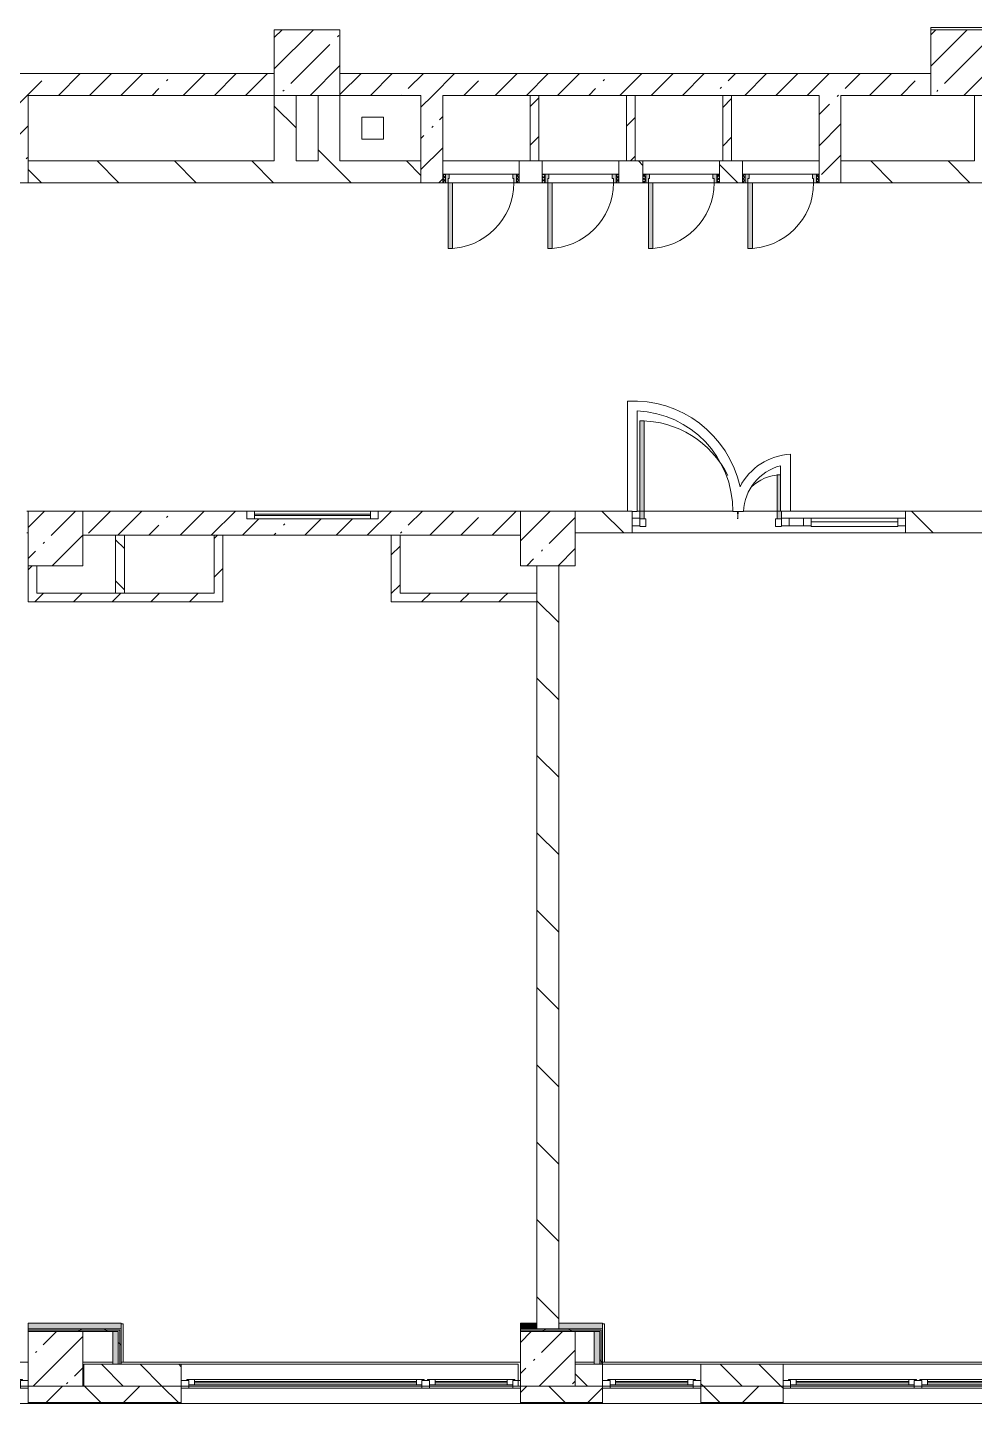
# Model space of a CAD drawing. Header units: millimetres. Extents: x 81548 to 272142, y -8553 to 29000.
# Drawn here: x 197037 to 205692, y -258 to 12320 of the extents above; entities that cross this region are included whole.
import ezdxf

# ---------------------------------------------------------------- set-up
doc = ezdxf.new("R2010")
doc.units = ezdxf.units.MM
for name, color, linetype, lineweight, true_color in [('A-DETL-GENF-5', 7, 'Continuous', 5, 0xaaaaaa), ('A-DOOR-2', 7, 'Continuous', 5, 0xe2e2e2), ('A-DOOR-3', 7, 'Continuous', 5, 0xaaaaaa), ('A-DOOR-FRAM-1', 7, 'Continuous', 5, 0xe2e2e2), ('A-DOOR-FRAM-3', 7, 'Continuous', 5, 0xaaaaaa), ('A-FLOR-1', 7, 'Continuous', 5, 0xaaaaaa), ('I-WALL-2', 7, 'Continuous', 5, 0xe7e7e7), ('I-WALL-3', 7, 'Continuous', 9, 0xe7e7e7), ('I-WALL-6', 7, 'Continuous', 5, 0x787878)]:
    doc.layers.add(name, color=color, linetype=linetype, lineweight=lineweight, true_color=true_color)
for name, color, linetype, lineweight in [('A-GLAZ-3', 7, 'Continuous', 5), ('A-GLAZ-CURT-2', 7, 'Continuous', 5), ('A-GLAZ-CWMG-2', 7, 'Continuous', 5), ('A-WALL', 7, 'Continuous', 9), ('A-WALL-3', 7, 'Continuous', 5), ('I-WALL-4', 7, 'Continuous', 5), ('S-COLS-3', 7, 'Continuous', 5)]:
    doc.layers.add(name, color=color, linetype=linetype, lineweight=lineweight)
pattern_1 = [(45, (145131.52, 0), (-176.7767, 176.7767), [])]
pattern_2 = [(135, (145131.5, 0), (-353.5534, -353.5534), [])]
pattern_3 = [(45, (145131.5, 0), (-285.1231, 285.1231), []), (45, (145416.64, 0), (-285.1231, 285.1231), [504.031, -100.806, 16.764, -84.042])]
pattern_4 = [(135, (145131.52, 0), (-176.7767, -176.7767), [])]
pattern_5 = [(45, (145131.5, 0), (-530.33, 530.33), []), (135, (145131.5, 0), (-530.33, -530.33), [])]

# ---------------------------------------------------------------- blocks, each defined once
blk = doc.blocks.new('BSC_Колонна _Прямоугольная - 500х500-V23-2_10_3_птичка')
at = {"layer": 'S-COLS-3'}
h = blk.add_hatch(dxfattribs=at)
h.set_pattern_fill('FP_40', color=256, style=0, pattern_type=2)
h.set_pattern_definition([(45, (-52160, -7650), (-285.123, 285.123), []), (45, (-51874.88, -7650), (-285.123, 285.123), [504.031, -100.806, 16.764, -84.042])])
h.paths.add_polyline_path([(-250, -250), (250, -250), (250, 250), (-250, 250)])
for p, q in [((250, 250), (-250, 250)), ((-250, 250), (-250, -250)), ((250, -250), (250, 250)), ((-250, -250), (250, -250))]:
    blk.add_line(p, q, dxfattribs=at)
blk = doc.blocks.new('BSC_Колонна _Прямоугольная - 500х500-V30-2_10_3_птичка')
at = {"layer": 'S-COLS-3'}
h = blk.add_hatch(dxfattribs=at)
h.set_pattern_fill('FP_47', color=256, style=0, pattern_type=2)
h.set_pattern_definition([(45, (-52160, -150), (-285.123, 285.123), []), (45, (-51874.88, -150), (-285.123, 285.123), [504.031, -100.806, 16.764, -84.042])])
h.paths.add_polyline_path([(-250, -250), (250, -250), (250, 250), (-250, 250)])
for p, q in [((250, 250), (-250, 250)), ((-250, 250), (-250, -250)), ((250, -250), (250, 250)), ((-250, -250), (250, -250))]:
    blk.add_line(p, q, dxfattribs=at)
blk = doc.blocks.new('BSC_Колонна _Прямоугольная - 600х600-23205375-2_10_3_птичка')
at = {"layer": 'S-COLS-3'}
h = blk.add_hatch(dxfattribs=at)
h.set_pattern_fill('FP_72', color=256, style=0, pattern_type=2)
h.set_pattern_definition([(45, (-54460, -12000), (-285.123, 285.123), []), (45, (-54174.88, -12000), (-285.123, 285.123), [504.031, -100.806, 16.764, -84.042])])
h.paths.add_polyline_path([(-300, -300), (300, -300), (300, 300), (-300, 300)])
for p, q in [((300, 300), (-300, 300)), ((-300, 300), (-300, -300)), ((300, -300), (300, 300)), ((-300, -300), (300, -300))]:
    blk.add_line(p, q, dxfattribs=at)
blk = doc.blocks.new('BSC_Колонна _Прямоугольная - 500х500-V53-2_10_3_птичка')
at = {"layer": 'S-COLS-3'}
h = blk.add_hatch(dxfattribs=at)
h.set_pattern_fill('FP_81', color=256, style=0, pattern_type=2)
h.set_pattern_definition([(45, (-56660, -150), (-285.123, 285.123), []), (45, (-56374.88, -150), (-285.123, 285.123), [504.031, -100.806, 16.764, -84.042])])
h.paths.add_polyline_path([(-250, -250), (250, -250), (250, 250), (-250, 250), (-250, 80)])
for p, q in [((250, 250), (-250, 250)), ((-250, 250), (-250, -250)), ((250, -250), (250, 250)), ((-250, -250), (250, -250))]:
    blk.add_line(p, q, dxfattribs=at)
blk = doc.blocks.new('BSC_Колонна _Прямоугольная - 500х500-V54-2_10_3_птичка')
at = {"layer": 'S-COLS-3'}
h = blk.add_hatch(dxfattribs=at)
h.set_pattern_fill('FP_82', color=256, style=0, pattern_type=2)
h.set_pattern_definition([(45, (-56660, -7650), (-285.123, 285.123), []), (45, (-56374.88, -7650), (-285.123, 285.123), [504.031, -100.806, 16.764, -84.042])])
h.paths.add_polyline_path([(-250, -250), (250, -250), (250, 250), (-250, 250), (-250, 100)])
for p, q in [((250, 250), (-250, 250)), ((-250, 250), (-250, -250)), ((250, -250), (250, 250)), ((-250, -250), (250, -250))]:
    blk.add_line(p, q, dxfattribs=at)
blk = doc.blocks.new('BSC_Колонна _Прямоугольная - 600х600-V59-2_10_3_птичка')
at = {"layer": 'S-COLS-3'}
h = blk.add_hatch(dxfattribs=at)
h.set_pattern_fill('FP_87', color=256, style=0, pattern_type=2)
h.set_pattern_definition([(45, (-60460, -12000), (-285.1231, 285.1231), []), (45, (-60174.88, -12000), (-285.1231, 285.1231), [504.031, -100.806, 16.764, -84.042])])
h.paths.add_polyline_path([(-300, -300), (300, -300), (300, 300), (-300, 300), (-300, -201)])
for p, q in [((300, 300), (-300, 300)), ((-300, 300), (-300, -300)), ((300, -300), (300, 300)), ((-300, -300), (300, -300))]:
    blk.add_line(p, q, dxfattribs=at)
blk = doc.blocks.new('120_Окно_СКБ_1Ст - 120_Окно_СКБ_1Ст 900х2500_h_-20664874-2_10_3_птичка')
at = {"layer": 'A-GLAZ-3'}
for p, q in [((-450, -127), (-450, -57)), ((-450, -57), (-380, -57)), ((450, -57), (-450, -57)), ((-380, -57), (-380, -127)), ((380, -87), (-380, -87)), ((-380, -87), (-380, -127)), ((-330, -137), (-330, -87)), ((-330, -107), (330, -107)), ((330, -117), (-330, -117)), ((330, -137), (330, -87)), ((380, -127), (380, -57)), ((380, -57), (450, -57)), ((380, -127), (380, -87)), ((450, -57), (450, -127)), ((-380, -127), (-450, -127)), ((-450, -127), (-400, -127)), ((-380, -127), (-400, -127)), ((-400, -127), (-400, -137)), ((-400, -137), (400, -137)), ((400, -137), (-400, -137)), ((450, -127), (380, -127)), ((400, -127), (380, -127)), ((400, -127), (450, -127)), ((400, -137), (400, -127))]:
    blk.add_line(p, q, dxfattribs=at)
blk = doc.blocks.new('120_Окно_СКБ_2Ст - 120_Окно_СКБ_2Ст 2100х2500 _мал створка СЛЕВА_-22446485-2_10_3_птичка')
at = {"layer": 'A-GLAZ-3'}
for p, q in [((-1050, -127), (-1050, -57)), ((-1050, -57), (-980, -57)), ((1050, -57), (-1050, -57)), ((-980, -57), (-980, -127)), ((-220, -87), (-980, -87)), ((-980, -87), (-980, -127)), ((-930, -137), (-930, -87)), ((-930, -107), (-270, -107)), ((-270, -117), (-930, -117)), ((-270, -137), (-270, -87)), ((-220, -127), (-220, -57)), ((-220, -57), (-150, -57)), ((-220, -127), (-220, -87)), ((-150, -57), (-150, -127)), ((980, -87), (-150, -87)), ((-150, -87), (-150, -127)), ((-100, -137), (-100, -87)), ((-100, -107), (930, -107)), ((930, -117), (-100, -117)), ((930, -137), (930, -87)), ((980, -127), (980, -57)), ((980, -57), (1050, -57)), ((980, -127), (980, -87)), ((1050, -57), (1050, -127)), ((-980, -127), (-1050, -127)), ((-1050, -127), (-1000, -127)), ((-980, -127), (-1000, -127)), ((-1000, -127), (-1000, -137)), ((-1000, -137), (-200, -137)), ((-200, -137), (-1000, -137)), ((-150, -127), (-220, -127)), ((-200, -127), (-220, -127)), ((-200, -127), (-170, -127)), ((-200, -137), (-200, -127)), ((-150, -127), (-170, -127)), ((-170, -127), (-170, -137)), ((-170, -137), (1000, -137)), ((1000, -137), (-170, -137)), ((1050, -127), (980, -127)), ((1000, -127), (980, -127)), ((1000, -127), (1050, -127)), ((1000, -137), (1000, -127))]:
    blk.add_line(p, q, dxfattribs=at)
blk = doc.blocks.new('120_Окно_СКБ_2Ст - 120_Окно_СКБ_2Ст 3100х2500 _мал_ створка слева-2_-V62-2_10_3_птичка')
at = {"layer": 'A-GLAZ-3'}
for p, q in [((-1550, -127), (-1550, -57)), ((-1550, -57), (-1480, -57)), ((1550, -57), (-1550, -57)), ((-1480, -57), (-1480, -127)), ((-720, -87), (-1480, -87)), ((-1480, -87), (-1480, -127)), ((-1430, -137), (-1430, -87)), ((-1430, -107), (-770, -107)), ((-770, -117), (-1430, -117)), ((-770, -137), (-770, -87)), ((-720, -127), (-720, -57)), ((-720, -57), (-650, -57)), ((-720, -127), (-720, -87)), ((-650, -57), (-650, -127)), ((1480, -87), (-650, -87)), ((-650, -87), (-650, -127)), ((-600, -137), (-600, -87)), ((-600, -107), (1430, -107)), ((1430, -117), (-600, -117)), ((1430, -137), (1430, -87)), ((1480, -127), (1480, -57)), ((1480, -57), (1550, -57)), ((1480, -127), (1480, -87)), ((1550, -57), (1550, -127)), ((-1480, -127), (-1550, -127)), ((-1550, -127), (-1500, -127)), ((-1480, -127), (-1500, -127)), ((-1500, -127), (-1500, -137)), ((-1500, -137), (-700, -137)), ((-700, -137), (-1500, -137)), ((-650, -127), (-720, -127)), ((-700, -127), (-720, -127)), ((-700, -127), (-670, -127)), ((-700, -137), (-700, -127)), ((-650, -127), (-670, -127)), ((-670, -127), (-670, -137)), ((-670, -137), (1500, -137)), ((1500, -137), (-670, -137)), ((1550, -127), (1480, -127)), ((1500, -127), (1480, -127)), ((1500, -127), (1550, -127)), ((1500, -137), (1500, -127))]:
    blk.add_line(p, q, dxfattribs=at)
blk = doc.blocks.new('120_Окно_СКБ_2Ст - 120_Окно_СКБ_2Ст 3100х2500 _мал_ створка слева-2_-V63-2_10_3_птичка')
at = {"layer": 'A-GLAZ-3'}
for p, q in [((-1550, -127), (-1550, -57)), ((-1550, -57), (-1480, -57)), ((1550, -57), (-1550, -57)), ((-1480, -57), (-1480, -127)), ((-720, -87), (-1480, -87)), ((-1480, -87), (-1480, -127)), ((-1430, -137), (-1430, -87)), ((-1430, -107), (-770, -107)), ((-770, -117), (-1430, -117)), ((-770, -137), (-770, -87)), ((-720, -127), (-720, -57)), ((-720, -57), (-650, -57)), ((-720, -127), (-720, -87)), ((-650, -57), (-650, -127)), ((1480, -87), (-650, -87)), ((-650, -87), (-650, -127)), ((-600, -137), (-600, -87)), ((-600, -107), (1430, -107)), ((1430, -117), (-600, -117)), ((1430, -137), (1430, -87)), ((1480, -127), (1480, -57)), ((1480, -57), (1550, -57)), ((1480, -127), (1480, -87)), ((1550, -57), (1550, -127)), ((-1480, -127), (-1550, -127)), ((-1550, -127), (-1500, -127)), ((-1480, -127), (-1500, -127)), ((-1500, -127), (-1500, -137)), ((-1500, -137), (-700, -137)), ((-700, -137), (-1500, -137)), ((-650, -127), (-720, -127)), ((-700, -127), (-720, -127)), ((-700, -127), (-670, -127)), ((-700, -137), (-700, -127)), ((-650, -127), (-670, -127)), ((-670, -127), (-670, -137)), ((-670, -137), (1500, -137)), ((1500, -137), (-670, -137)), ((1550, -127), (1480, -127)), ((1500, -127), (1480, -127)), ((1500, -127), (1550, -127)), ((1500, -137), (1500, -127))]:
    blk.add_line(p, q, dxfattribs=at)
blk = doc.blocks.new('110_Дверь_СКБ_1Ст - д-18 700x2100h_Технический шкаф ЭОМ и СС-V111-2_10_3_птичка')
at = {"layer": 'A-DOOR-2'}
h = blk.add_hatch(color=256, dxfattribs=at)
h.paths.add_polyline_path([(312.5, 100), (312.5, 60), (302.5, 60), (302.5, 20), (337.5, 20), (337.5, 100)])
h.paths.add_polyline_path([(-287.5, 100), (-312.5, 100), (-312.5, 20), (-277.5, 20), (-277.5, 60), (-287.5, 60)])
at = {"layer": 'A-DOOR-3'}
h = blk.add_hatch(dxfattribs=at)
h.set_pattern_fill('FP_128', color=256, style=0, pattern_type=2)
h.set_pattern_definition([(135, (1951.41, 164.685), (-14.14214, -14.14214), []), (225, (1951.41, 164.685), (14.14214, -14.14214), [])])
h.paths.add_polyline_path([(362.5, 100), (337.5, 100), (337.5, 20), (362.5, 20)])
at = {"layer": 'A-DOOR-FRAM-1'}
blk.add_hatch(color=256, dxfattribs=at).paths.add_polyline_path([(272.5, 700), (272.5, 100), (312.5, 100), (312.5, 700)])
at = {"layer": 'A-DOOR-FRAM-3'}
h = blk.add_hatch(dxfattribs=at)
h.set_pattern_fill('FP_129', color=256, style=0, pattern_type=2)
h.set_pattern_definition([(45, (-171.384, 164.685), (-14.1421, 14.1421), []), (135, (-171.384, 164.685), (-14.1421, -14.1421), [])])
h.paths.add_polyline_path([(-312.5, 100), (-337.5, 100), (-337.5, 20), (-312.5, 20)])
at = {"layer": 'A-DOOR-3'}
for p, q in [((312.5, 700), (272.5, 700)), ((272.5, 700), (272.5, 100)), ((312.5, 100), (312.5, 700)), ((272.5, 100), (312.5, 100))]:
    blk.add_line(p, q, dxfattribs=at)
blk.add_arc((312.5, 100), 600, 90, 180, dxfattribs=at)
at = {"layer": 'A-DOOR-FRAM-3'}
for p, q in [((-312.5, 100), (-337.5, 100)), ((-337.5, 100), (-337.5, 20)), ((-337.5, 20), (-312.5, 20)), ((-287.5, 100), (-312.5, 100)), ((-312.5, 100), (-312.5, 20)), ((-312.5, 20), (-312.5, 100)), ((-312.5, 20), (-277.5, 20)), ((-287.5, 60), (-287.5, 100)), ((-287.5, 100), (272.5, 100)), ((-277.5, 60), (-287.5, 60)), ((-277.5, 20), (-277.5, 60)), ((302.5, 20), (-277.5, 20)), ((312.5, 60), (302.5, 60)), ((302.5, 60), (302.5, 20)), ((302.5, 20), (337.5, 20)), ((312.5, 100), (312.5, 60)), ((337.5, 100), (312.5, 100)), ((337.5, 20), (337.5, 100)), ((362.5, 100), (337.5, 100)), ((337.5, 100), (337.5, 20)), ((337.5, 20), (362.5, 20)), ((362.5, 20), (362.5, 100))]:
    blk.add_line(p, q, dxfattribs=at)
blk = doc.blocks.new('120_Окно_СКБ_1Ст - 120_Окно_СКБ_1Ст 400х1200 EI30-24228621-2_10_3_птичка')
at = {"layer": 'A-GLAZ-3'}
for p, q in [((-600, 40), (-600, 110)), ((-600, 110), (-530, 110)), ((600, 110), (-600, 110)), ((-530, 40), (-600, 40)), ((-600, 40), (600, 40)), ((-530, 110), (-530, 40)), ((530, 80), (-530, 80)), ((530, 70), (-530, 70)), ((530, 40), (530, 110)), ((530, 110), (600, 110)), ((600, 40), (530, 40)), ((600, 110), (600, 40))]:
    blk.add_line(p, q, dxfattribs=at)
blk = doc.blocks.new('Прямоугольный импост - 50 x 70 мм-31700031-2_10_3_птичка')
at = {"layer": 'A-GLAZ-CWMG-2'}
for p, q in [((-70, 35), (0, 35)), ((-70, -35), (-70, 35)), ((0, 35), (0, -35)), ((0, -35), (-70, -35))]:
    blk.add_line(p, q, dxfattribs=at)
blk = doc.blocks.new('Дверь_Витражная_остекление_ - ДВН_ДАО_Главный вход_1200 в свету-V173-2_10_3_птичка')
at = {"layer": 'A-DOOR-2'}
for points in [[(-607, 30), (-607, 925), (-647, 925), (-647, 30)], [(647, 30), (647, 100), (639, 100), (639, 430), (607, 430), (607, 30), (639, 30)]]:
    blk.add_hatch(color=256, dxfattribs=at).paths.add_polyline_path(points)
at = {"layer": 'A-DETL-GENF-5'}
for p, q in [((-607, 925), (-647, 925)), ((-647, 925), (-647, 35)), ((-607, 30), (-607, 925)), ((639, 430), (607, 430)), ((607, 430), (607, 30)), ((-647, 30), (-607, 30)), ((-592, 30), (-647, 30)), ((-592, -40), (-592, 30)), ((592, -40), (592, 30)), ((592, 30), (647, 30)), ((607, 30), (647, 30)), ((647, 35), (647, 100)), ((-647, -40), (-592, -40)), ((647, -40), (592, -40))]:
    blk.add_line(p, q, dxfattribs=at)
at = {"layer": 'A-DOOR-3'}
for p, q in [((-647, 925), (-647, 35)), ((647, 100), (647, 35))]:
    blk.add_line(p, q, dxfattribs=at)
for centre, radius, start, end in [((-647, 30), 895, 26.2405, 90), ((647, 30), 400, 91.3229, 133.9937), ((-647, 30), 895, 360, 4.3606), ((647, 30), 400, 170.1518, 180)]:
    blk.add_arc(centre, radius, start, end, dxfattribs=at)
blk = doc.blocks.new('Системная панель - Стемалит - 40мм-32257327-2_10_3_птичка')
at = {"layer": 'A-GLAZ-CURT-2'}
for p, q in [((65, 35), (-65, 35)), ((-65, 35), (-65, -35)), ((65, -35), (65, 35)), ((-65, -35), (65, -35))]:
    blk.add_line(p, q, dxfattribs=at)
blk = doc.blocks.new('Прямоугольный импост - 50 x 70 мм-31687886-2_10_3_птичка')
at = {"layer": 'A-GLAZ-CWMG-2'}
for p, q in [((-35, 35), (35, 35)), ((-35, -35), (-35, 35)), ((35, 35), (35, -35)), ((35, -35), (-35, -35))]:
    blk.add_line(p, q, dxfattribs=at)
blk = doc.blocks.new('Прямоугольный импост - 50 x 70 мм-31701779-2_10_3_птичка')
at = {"layer": 'A-GLAZ-CWMG-2'}
for p, q in [((0, 35), (-70, 35)), ((-70, 35), (-70, -35)), ((0, -35), (0, 35)), ((-70, -35), (0, -35))]:
    blk.add_line(p, q, dxfattribs=at)
blk = doc.blocks.new('Системная панель - Стекло - 40мм-V174-2_10_3_птичка')
at = {"layer": 'A-GLAZ-CURT-2'}
for p, q in [((397.5, 0), (-397.5, 0)), ((-397.5, 0), (-397.5, -40)), ((397.5, -40), (397.5, 0)), ((-397.5, -40), (397.5, -40))]:
    blk.add_line(p, q, dxfattribs=at)
blk = doc.blocks.new('Прямоугольный импост - 50 x 70 мм-31702100-2_10_3_птичка')
at = {"layer": 'A-GLAZ-CWMG-2'}
for p, q in [((-35, 35), (35, 35)), ((-35, -35), (-35, 35)), ((35, 35), (35, -35)), ((35, -35), (-35, -35))]:
    blk.add_line(p, q, dxfattribs=at)
blk = doc.blocks.new('Прямоугольный импост - 50 x 70 мм-31720914-2_10_3_птичка')
at = {"layer": 'A-GLAZ-CWMG-2'}
blk.add_line((6460, 7920), (5665, 7920), dxfattribs=at)

msp = doc.modelspace()

# ---------------------------------------------------------------- hatches: boundary and pattern name
at = {"layer": 'A-WALL-3'}
h = msp.add_hatch(dxfattribs=at)
h.set_pattern_fill('FP_65', color=256, style=0, pattern_type=2)
h.set_pattern_definition(pattern_4)
h.paths.add_polyline_path([(197551.5, -100), (198441.5, -100), (198441.5, 100), (197551.5, 100)])
h = msp.add_hatch(dxfattribs=at)
h.set_pattern_fill('FP_65', color=256, style=0, pattern_type=2)
h.set_pattern_definition(pattern_4)
h.paths.add_polyline_path([(202041.5, -100), (202291.5, -100), (202291.5, 100), (202041.5, 100)])
h.paths.add_polyline_path([(203204.5, -100), (203941.5, -100), (203941.5, 100), (203191.5, 100), (203191.5, -100)])
h = msp.add_hatch(dxfattribs=at)
h.set_pattern_fill('FP_55', color=256, style=0, pattern_type=2)
h.set_pattern_definition([(45, (145131.5, 0), (-353.5534, 353.5534), []), (135, (145131.5, 0), (-353.5534, -353.5534), [])])
h.paths.add_polyline_path([(220831.5, -250), (220831.5, -100), (216691.5, -100), (216691.5, -250), (219917.9, -250)])
h.paths.add_polyline_path([(214346.8, -250), (215791.5, -250), (215791.5, -100), (212191.5, -100), (212191.5, -250), (212489.7, -250)])
h.paths.add_polyline_path([(203191.5, -250), (203941.5, -250), (203941.5, -100), (203191.5, -100)])
h.paths.add_polyline_path([(207191.5, -250), (207191.5, -100), (206041.5, -100), (206041.5, -250), (206918.6, -250)])
h.paths.add_polyline_path([(202276, -250), (202291.5, -250), (202291.5, -100), (201541.5, -100), (201541.5, -250)])
h.paths.add_polyline_path([(210291.5, -250), (211291.5, -250), (211291.5, -100), (210291.5, -100)])
h.paths.add_polyline_path([(198441.5, -250), (198441.5, -100), (197041.5, -100), (197041.5, -250), (197633.4, -250)])
h.paths.add_polyline_path([(193941.5, -250), (193941.5, -100), (192541.5, -100), (192541.5, -250), (193919.3, -250)])
h.paths.add_polyline_path([(190205.2, -250), (190441.5, -250), (190441.5, -100), (190067.9, -100), (190067.9, -250)])
h.paths.add_polyline_path([(188541.5, -250), (189167.9, -250), (189167.9, -100), (187791.5, -100), (187791.5, -250), (188348.2, -250)])
h.paths.add_polyline_path([(174420.4, -250), (176041.5, -250), (176041.5, -100), (174341.3, -100), (174341.3, -250)])
h.paths.add_polyline_path([(184691.5, -250), (184691.5, -100), (183121.5, -100), (183121.5, -250), (184634.1, -250)])
h.paths.add_polyline_path([(180920, -250), (181021.5, -250), (181021.5, -100), (179901.5, -100), (179901.5, -250), (179991.5, -250)])
h.paths.add_polyline_path([(179001.5, -250), (179001.5, -100), (178141.5, -100), (178141.5, -250), (178741.5, -250)])
h.paths.add_polyline_path([(170706.3, -250), (171541.3, -250), (171541.3, -100), (169941.5, -100), (169941.5, -250)])
h.paths.add_polyline_path([(167641.5, -250), (167841.5, -250), (167841.5, -100), (166741.5, -100), (166741.5, -250), (167456.5, -250)])
h.paths.add_polyline_path([(161421.1, -250), (162391.5, -250), (162391.5, -100), (161241.5, -100), (161241.5, -250)])
h.paths.add_polyline_path([(163941.5, -250), (163941.5, -100), (163291.5, -100), (163291.5, -250)])
h.paths.add_polyline_path([(148861.5, -250), (148861.5, -100), (144871.5, -100), (144871.5, -250), (148421.8, -250)])
h.paths.add_polyline_path([(153064.4, -250), (153691.5, -250), (153691.5, -100), (149761.5, -100), (149761.5, -250), (152135.9, -250)])
h.paths.add_polyline_path([(157707, -250), (158141.5, -250), (158141.5, -100), (156791.5, -100), (156791.5, -250)])
at = {"layer": 'I-WALL-2'}
for points in [[(197866.5, 100), (197866.5, 400), (197816.5, 400), (197816.5, 100)], [(201691.5, 425), (201691.5, 475), (201541.5, 475), (201541.5, 425)]]:
    msp.add_hatch(color=256, dxfattribs=at).paths.add_polyline_path(points)
at = {"layer": 'I-WALL-3'}
for points in [[(197891.5, 425), (197891.5, 475), (197041.5, 475), (197041.5, 425), (197633.4, 425)], [(202279, 425), (202291.5, 425), (202291.5, 475), (201891.5, 475), (201891.5, 425), (202276, 425)], [(202266.5, 100), (202266.5, 400), (202216.5, 400), (202216.5, 100)]]:
    msp.add_hatch(color=256, dxfattribs=at).paths.add_polyline_path(points)
at = {"layer": 'I-WALL-4'}
h = msp.add_hatch(dxfattribs=at)
h.set_pattern_fill('FP_63', color=256, style=0, pattern_type=2)
h.set_pattern_definition(pattern_3)
h.paths.add_polyline_path([(196841.5, 10900), (197041.5, 10900), (197041.5, 11900), (196841.5, 11900), (196841.5, 11100)])
h = msp.add_hatch(dxfattribs=at)
h.set_pattern_fill('FP_63', color=256, style=0, pattern_type=2)
h.set_pattern_definition(pattern_3)
h.paths.add_polyline_path([(199291.5, 11700), (199291.5, 11900), (197041.5, 11900), (197041.5, 11700), (197633.4, 11700)])
h = msp.add_hatch(dxfattribs=at)
h.set_pattern_fill('FP_63', color=256, style=0, pattern_type=2)
h.set_pattern_definition(pattern_3)
h.paths.add_polyline_path([(206291.5, 11700), (211291.5, 11700), (211291.5, 11900), (205891.5, 11900), (205891.5, 11700), (205990.1, 11700)])
h.paths.add_polyline_path([(199891.5, 11700), (205291.5, 11700), (205291.5, 11900), (199891.5, 11900)])
h = msp.add_hatch(dxfattribs=at)
h.set_pattern_fill('FP_66', color=256, style=0, pattern_type=2)
h.set_pattern_definition(pattern_2)
h.paths.add_polyline_path([(199490.4, 11100), (199491.5, 11100), (199490.4, 11700), (199291.5, 11700), (199291.5, 11100)])
h = msp.add_hatch(dxfattribs=at)
h.set_pattern_fill('FP_66', color=256, style=0, pattern_type=2)
h.set_pattern_definition(pattern_2)
h.paths.add_polyline_path([(199691.5, 11100), (199891.5, 11100), (199891.5, 11700), (199691.5, 11700), (199691.5, 11221)])
h = msp.add_hatch(dxfattribs=at)
h.set_pattern_fill('FP_63', color=256, style=0, pattern_type=2)
h.set_pattern_definition(pattern_3)
h.paths.add_polyline_path([(200631.5, 10900), (200831.5, 10900), (200831.5, 11700), (200631.5, 11700), (200631.5, 10980)])
h = msp.add_hatch(dxfattribs=at)
h.set_pattern_fill('FP_67', color=256, style=0, pattern_type=2)
h.set_pattern_definition(pattern_1)
h.paths.add_polyline_path([(201710.8, 11100), (201710.8, 11700), (201630.8, 11700), (201630.8, 11100)])
h = msp.add_hatch(dxfattribs=at)
h.set_pattern_fill('FP_67', color=256, style=0, pattern_type=2)
h.set_pattern_definition(pattern_1)
h.paths.add_polyline_path([(202590.8, 11100), (202590.8, 11700), (202510.8, 11700), (202510.8, 11100)])
h = msp.add_hatch(dxfattribs=at)
h.set_pattern_fill('FP_67', color=256, style=0, pattern_type=2)
h.set_pattern_definition(pattern_1)
h.paths.add_polyline_path([(203470.8, 11100), (203470.8, 11700), (203390.8, 11700), (203390.8, 11100)])
h = msp.add_hatch(dxfattribs=at)
h.set_pattern_fill('FP_63', color=256, style=0, pattern_type=2)
h.set_pattern_definition(pattern_3)
h.paths.add_polyline_path([(204271.5, 10900), (204471.5, 10900), (204471.5, 11700), (204271.5, 11700), (204271.5, 10980)])
h = msp.add_hatch(dxfattribs=at)
h.set_pattern_fill('FP_66', color=256, style=0, pattern_type=2)
h.set_pattern_definition(pattern_2)
h.paths.add_polyline_path([(206291.5, 10900), (206291.5, 11100), (204471.5, 11100), (204471.5, 10900), (205061.6, 10900)])
h.paths.add_polyline_path([(199490.4, 10900), (200631.5, 10900), (200631.5, 11100), (197041.5, 11100), (197041.5, 10900), (197633.4, 10900)])
h.paths.add_polyline_path([(201531.5, 10900), (201741.5, 10900), (201741.5, 11100), (201531.5, 11100), (201531.5, 10980)])
h.paths.add_polyline_path([(203361.5, 10900), (203571.5, 10900), (203571.5, 11100), (203361.5, 11100), (203361.5, 10980)])
h.paths.add_polyline_path([(202661.5, 10900), (202661.5, 11100), (202441.5, 11100), (202441.5, 10900)])
h.paths.add_polyline_path([(192392.2, 10900), (196841.5, 10900), (196841.5, 11100), (192392.2, 11100)])
h = msp.add_hatch(dxfattribs=at)
h.set_pattern_fill('FP_63', color=256, style=0, pattern_type=2)
h.set_pattern_definition(pattern_3)
h.paths.add_polyline_path([(198821.5, 7680), (201541.5, 7680), (201541.5, 7900), (200241.5, 7900), (200241.5, 7830), (199041.5, 7830), (199041.5, 7900), (197541.5, 7900), (197541.5, 7680), (198741.5, 7680)])
h = msp.add_hatch(dxfattribs=at)
h.set_pattern_fill('FP_66', color=256, style=0, pattern_type=2)
h.set_pattern_definition(pattern_2)
h.paths.add_polyline_path([(205062.5, 7700), (206041.5, 7700), (206041.5, 7900), (205062.5, 7900)])
h.paths.add_polyline_path([(202041.5, 7700), (202562.5, 7700), (202562.5, 7900), (202041.5, 7900), (202041.5, 7750.3)])
h = msp.add_hatch(dxfattribs=at)
h.set_pattern_fill('FP_67', color=256, style=0, pattern_type=2)
h.set_pattern_definition(pattern_1)
h.paths.add_polyline_path([(198821.5, 7070), (198821.5, 7680), (198741.5, 7680), (198741.5, 7070)])
h = msp.add_hatch(dxfattribs=at)
h.set_pattern_fill('FP_67', color=256, style=0, pattern_type=2)
h.set_pattern_definition(pattern_1)
h.paths.add_polyline_path([(200441.5, 7070), (200441.5, 7680), (200361.5, 7680), (200361.5, 7070)])
h = msp.add_hatch(dxfattribs=at)
h.set_pattern_fill('FP_67', color=256, style=0, pattern_type=2)
h.set_pattern_definition(pattern_1)
h.paths.add_polyline_path([(197121.5, 7150), (197121.5, 7400), (197041.5, 7400), (197041.5, 7150)])
h = msp.add_hatch(dxfattribs=at)
h.set_pattern_fill('FP_66', color=256, style=0, pattern_type=2)
h.set_pattern_definition(pattern_2)
h.paths.add_polyline_path([(201691.5, 425), (201891.5, 425), (201891.5, 7400), (201691.5, 7400), (201691.5, 475)])
h = msp.add_hatch(dxfattribs=at)
h.set_pattern_fill('FP_67', color=256, style=0, pattern_type=2)
h.set_pattern_definition(pattern_1)
h.paths.add_polyline_path([(198741.5, 7070), (198741.5, 7150), (197041.5, 7150), (197041.5, 7070), (197633.4, 7070)])
h = msp.add_hatch(dxfattribs=at)
h.set_pattern_fill('FP_67', color=256, style=0, pattern_type=2)
h.set_pattern_definition(pattern_1)
h.paths.add_polyline_path([(201390, 7070), (201390, 7150), (200441.5, 7150), (200441.5, 7070), (201347.5, 7070)])
h = msp.add_hatch(dxfattribs=at)
h.set_pattern_fill('FP_67', color=256, style=0, pattern_type=2)
h.set_pattern_definition(pattern_1)
h.paths.add_polyline_path([(201691.5, 7070), (201691.5, 7150), (201390, 7150), (201390, 7070)])
h = msp.add_hatch(dxfattribs=at)
h.set_pattern_fill('FP_167', color=256, style=0, pattern_type=2)
h.set_pattern_definition(pattern_5)
h.paths.add_polyline_path([(197879, 412.5), (197891.5, 412.5), (197891.5, 425), (197041.5, 425), (197041.5, 412.5), (197633.4, 412.5)])
h = msp.add_hatch(dxfattribs=at)
h.set_pattern_fill('FP_167', color=256, style=0, pattern_type=2)
h.set_pattern_definition(pattern_5)
h.paths.add_polyline_path([(197879, 400), (197879, 412.5), (197041.5, 412.5), (197041.5, 400), (197866.5, 400)])
h = msp.add_hatch(dxfattribs=at)
h.set_pattern_fill('FP_167', color=256, style=0, pattern_type=2)
h.set_pattern_definition(pattern_5)
h.paths.add_polyline_path([(197879, 100), (197879, 400), (197866.5, 400), (197866.5, 100)])
h = msp.add_hatch(dxfattribs=at)
h.set_pattern_fill('FP_167', color=256, style=0, pattern_type=2)
h.set_pattern_definition(pattern_5)
h.paths.add_polyline_path([(197879, 100), (197891.5, 100), (197891.5, 412.5), (197879, 412.5), (197879, 230.5)])
h = msp.add_hatch(dxfattribs=at)
h.set_pattern_fill('FP_167', color=256, style=0, pattern_type=2)
h.set_pattern_definition(pattern_5)
h.paths.add_polyline_path([(201541.5, 412.5), (201891.5, 412.5), (201891.5, 425), (201541.5, 425)])
h = msp.add_hatch(dxfattribs=at)
h.set_pattern_fill('FP_167', color=256, style=0, pattern_type=2)
h.set_pattern_definition(pattern_5)
h.paths.add_polyline_path([(201891.5, 400), (201891.5, 412.5), (201541.5, 412.5), (201541.5, 400), (201811.7, 400)])
h = msp.add_hatch(dxfattribs=at)
h.set_pattern_fill('FP_167', color=256, style=0, pattern_type=2)
h.set_pattern_definition(pattern_5)
h.paths.add_polyline_path([(202216.5, 412.5), (202279, 412.5), (202276, 425), (201691.5, 425), (201691.5, 412.5), (201891.5, 412.5)])
h = msp.add_hatch(dxfattribs=at)
h.set_pattern_fill('FP_167', color=256, style=0, pattern_type=2)
h.set_pattern_definition(pattern_5)
h.paths.add_polyline_path([(201811.7, 400), (202266.5, 400), (202266.5, 412.5), (201691.5, 412.5), (201691.5, 400)])
h = msp.add_hatch(dxfattribs=at)
h.set_pattern_fill('FP_167', color=256, style=0, pattern_type=2)
h.set_pattern_definition(pattern_5)
h.paths.add_polyline_path([(202276, 100), (202279, 100), (202276, 412.5), (202266.5, 412.5), (202266.5, 100)])
h = msp.add_hatch(dxfattribs=at)
h.set_pattern_fill('FP_167', color=256, style=0, pattern_type=2)
h.set_pattern_definition(pattern_5)
h.paths.add_polyline_path([(202279, 100), (202291.5, 100), (202291.5, 425), (202279, 425), (202279, 230.5)])
at = {"layer": 'I-WALL-6'}
h = msp.add_hatch(dxfattribs=at)
h.set_pattern_fill('FP_76', color=256, style=0, pattern_type=2)
h.set_pattern_definition([(135, (145131.5, 0), (-377.171, -377.171), [533.4, -88.9, 17.78, -88.9]), (135, (145131.5, 376.94), (-377.171, -377.171), []), (50, (145131.5, 0), (637.6445, -55.7866), [66.675, -733.425]), (355, (145131.5, 0), (-123.3494, 668.699), [53.34, -586.74]), (100.451, (145184.65, -4.65), (514.299, 612.908), [56.665, -623.315]), (46.184, (145131.5, 177.8), (948.776, -147.15), [100.012, -1100.137]), (96.636, (145210.6, 165.5), (830.909, 865.997), [84.998, -934.973]), (351.184, (145131.5, 177.8), (830.918, 865.988), [80.01, -880.11]), (21, (145220.4, 133.35), (530.6506, -357.9283), [66.675, -733.425]), (326, (145220.4, 133.35), (216.308, 644.6585), [53.34, -586.74]), (71.451, (145264.64, 103.5), (746.9596, 286.724), [56.665, -623.315]), (37.5, (145131.52, 0), (10.8105, 295.9426), [16.764, -562.864, 16.764, -578.866, -588.962]), (37.5, (145131.52, 0), (10.8105, 295.9426), [-1175.258, 16.764, -572.198]), (7.5, (145131.52, 0), (233.8692, 350.6318), [16.764, -322.834, 16.764, -549.529, -224.472]), (7.5, (145131.52, 0), (233.8692, 350.6318), [-905.891, 16.764, -207.708]), (327.5, (144933.27, 0), (474.5678, -20.0513), [16.764, -205.486, 16.764, -676.656, -920.115]), (327.5, (144933.27, 0), (474.5678, -20.0513), [-915.67, 16.764, -903.351]), (317.5, (144844.37, 0), (518.4522, 88.9934), [16.764, -272.161, 16.764, -443.738, -653.415]), (317.5, (144844.37, 0), (518.4522, 88.9934), [-749.427, 16.764, -636.651])])
h.paths.add_polyline_path([(197921.5, 7150), (197921.5, 7680), (197841.5, 7680), (197841.5, 7150)])

# ---------------------------------------------------------------- linework, layer by layer
at = {"layer": 'A-FLOR-1'}
for p, q in [((205291.5, 12300), (205291.5, 12320)), ((205291.5, 12320), (205891.5, 12320)), ((200091.5, 11500), (200291.5, 11500)), ((200091.5, 11300), (200091.5, 11500)), ((200291.5, 11500), (200291.5, 11300)), ((200291.5, 11300), (200091.5, 11300)), ((202519.6, 8904.6), (202519.6, 7900)), ((202609.6, 7897), (202609.6, 8815.2)), ((203918.5, 8314.2), (203918.5, 7900)), ((204008.5, 7900), (204008.5, 8418.4)), ((197031.5, 7900), (197041.5, 7900)), ((202562.5, 7897), (202609.6, 7897)), ((202609.6, 7900), (203481.9, 7900)), ((203482.1, 7897), (203580.1, 7897)), ((203580.4, 7900), (205061.6, 7900)), ((205061.6, 7900), (204008.5, 7900)), ((197041.5, 7700), (197031.5, 7700)), ((197891.5, 470), (197911.5, 470)), ((197911.5, 470), (197911.5, 120)), ((202291.5, 470), (202311.5, 470)), ((202311.5, 470), (202311.5, 120))]:
    msp.add_line(p, q, dxfattribs=at)
for centre, radius, start, end in [((202572.1, 7906), 1000, 12.44956, 93.01125), ((202572.1, 7906), 910, 359.43333, 87.64026), ((204033.5, 7875), 544, 92.63401, 153.04618), ((204033.5, 7875), 454, 104.67311, 177.22246)]:
    msp.add_arc(centre, radius, start, end, dxfattribs=at)
at = {"layer": 'A-WALL'}
for p, q in [((201710.8, 11700), (201630.8, 11700)), ((202590.8, 11700), (202510.8, 11700)), ((203470.8, 11700), (203390.8, 11700)), ((197041.5, 10900), (197041.5, 11100)), ((200631.5, 10900), (200631.5, 11100)), ((201630.8, 11100), (201710.8, 11100)), ((202510.8, 11100), (202590.8, 11100)), ((203390.8, 11100), (203470.8, 11100)), ((204471.5, 10900), (204471.5, 11100)), ((198821.5, 7680), (198741.5, 7680)), ((200441.5, 7680), (200361.5, 7680)), ((197841.5, 7150), (197921.5, 7150)), ((201691.5, 7070), (201691.5, 7150)), ((197891.5, 425), (197041.5, 425)), ((197879, 412.5), (197041.5, 412.5)), ((197866.5, 400), (197816.5, 400)), ((197866.5, 100), (197866.5, 400)), ((197879, 100), (197879, 412.5)), ((202291.5, 425), (201541.5, 425)), ((202279, 412.5), (201541.5, 412.5)), ((201691.5, 425), (201691.5, 475)), ((201891.5, 475), (201891.5, 425)), ((202216.5, 400), (202266.5, 400)), ((202266.5, 400), (202266.5, 100)), ((202279, 412.5), (202279, 100)), ((197551.5, -100), (198441.5, -100)), ((202041.5, -100), (202291.5, -100)), ((203191.5, -100), (203941.5, -100)), ((197041.5, -250), (198441.5, -250)), ((201541.5, -250), (202291.5, -250)), ((203191.5, -250), (203941.5, -250)), ((197041.5, -253), (198441.5, -253)), ((201541.5, -253), (202291.5, -253)), ((203191.5, -253), (203941.5, -253))]:
    msp.add_line(p, q, dxfattribs=at)
at = {"layer": 'A-WALL-3'}
for p, q in [((197551.5, 100), (197551.5, -100)), ((197551.5, 100), (201521.5, 100)), ((198441.5, -258), (198441.5, 100)), ((201521.5, -100), (201521.5, 100)), ((202041.5, 100), (206021.5, 100)), ((202291.5, -258), (202291.5, 100)), ((203191.5, 100), (203191.5, -258)), ((203941.5, -258), (203941.5, 100)), ((197041.5, -100), (197041.5, -258)), ((197541.5, -100), (197551.5, -100)), ((201541.5, -100), (201541.5, -258)), ((203191.5, -258), (169941.5, -258)), ((203191.5, -258), (220989.5, -258))]:
    msp.add_line(p, q, dxfattribs=at)
at = {"layer": 'I-WALL-4'}
for p, q in [((199291.5, 11900), (193891.5, 11900)), ((205291.5, 11900), (199891.5, 11900)), ((197041.5, 11100), (197041.5, 11700)), ((197041.5, 11700), (199291.5, 11700)), ((199291.5, 11700), (199291.5, 11100)), ((199491.5, 11100), (199491.5, 11700)), ((199691.5, 11700), (199691.5, 11100)), ((199891.5, 11100), (199891.5, 11700)), ((199891.5, 11700), (200631.5, 11700)), ((200631.5, 11700), (200631.5, 11100)), ((200831.5, 10980), (200831.5, 11700)), ((200831.5, 11700), (201630.8, 11700)), ((201630.8, 11700), (201630.8, 11100)), ((201710.8, 11100), (201710.8, 11700)), ((201710.8, 11700), (202510.8, 11700)), ((202510.8, 11700), (202510.8, 11100)), ((202590.8, 11100), (202590.8, 11700)), ((202590.8, 11700), (203390.8, 11700)), ((203390.8, 11700), (203390.8, 11100)), ((203470.8, 11100), (203470.8, 11700)), ((203470.8, 11700), (204271.5, 11700)), ((204271.5, 11700), (204271.5, 10980)), ((204471.5, 11100), (204471.5, 11700)), ((204471.5, 11700), (205291.5, 11700)), ((205691.5, 11700), (205691.5, 11100)), ((199291.5, 11100), (197041.5, 11100)), ((199691.5, 11100), (199491.5, 11100)), ((200631.5, 11100), (199891.5, 11100)), ((200831.5, 11100), (201630.8, 11100)), ((201531.5, 11100), (201531.5, 10980)), ((201710.8, 11100), (202510.8, 11100)), ((201741.5, 10980), (201741.5, 11100)), ((202441.5, 11100), (202441.5, 10980)), ((202590.8, 11100), (203390.8, 11100)), ((202661.5, 10980), (202661.5, 11100)), ((203361.5, 11100), (203361.5, 10980)), ((203470.8, 11100), (204271.5, 11100)), ((203571.5, 10980), (203571.5, 11100)), ((205691.5, 11100), (204471.5, 11100)), ((192392.2, 10900), (200831.5, 10900)), ((201531.5, 10900), (201741.5, 10900)), ((202441.5, 10900), (202661.5, 10900)), ((203361.5, 10900), (203571.5, 10900)), ((204271.5, 10900), (206491.5, 10900)), ((199041.5, 7900), (197541.5, 7900)), ((201541.5, 7900), (200241.5, 7900)), ((202562.5, 7900), (202041.5, 7900)), ((202562.5, 7700), (202562.5, 7900)), ((202609.6, 7900), (203481.9, 7900)), ((203580.4, 7900), (203918.5, 7900)), ((205061.6, 7900), (206041.5, 7900)), ((205062.5, 7900), (205062.5, 7700)), ((197541.5, 7680), (198741.5, 7680)), ((197841.5, 7680), (197841.5, 7150)), ((197921.5, 7150), (197921.5, 7680)), ((198741.5, 7680), (198741.5, 7150)), ((198821.5, 7070), (198821.5, 7680)), ((198821.5, 7680), (200361.5, 7680)), ((200361.5, 7680), (200361.5, 7070)), ((200441.5, 7150), (200441.5, 7680)), ((200441.5, 7680), (201541.5, 7680)), ((206041.5, 7700), (202041.5, 7700)), ((197041.5, 7400), (197041.5, 7070)), ((197121.5, 7150), (197121.5, 7400)), ((201691.5, 7400), (201691.5, 7150)), ((201891.5, 475), (201891.5, 7400)), ((197041.5, 7070), (198821.5, 7070)), ((197841.5, 7150), (197121.5, 7150)), ((198741.5, 7150), (197921.5, 7150)), ((200361.5, 7070), (201691.5, 7070)), ((201691.5, 7150), (200441.5, 7150)), ((201691.5, 7070), (201691.5, 475)), ((197891.5, 475), (197041.5, 475)), ((197041.5, 475), (197041.5, 400)), ((197541.5, 400), (197816.5, 400)), ((197816.5, 400), (197816.5, 100)), ((197891.5, 100), (197891.5, 475)), ((201691.5, 475), (201541.5, 475)), ((201541.5, 475), (201541.5, 400)), ((202291.5, 475), (201891.5, 475)), ((202041.5, 400), (202216.5, 400)), ((202216.5, 400), (202216.5, 100)), ((202291.5, 100), (202291.5, 475)), ((193255.6, 120), (197041.5, 120)), ((197541.5, 120), (197816.5, 120)), ((197890.7, 120), (201541.5, 120)), ((202041.5, 120), (202216.5, 120)), ((202290.7, 120), (206041.5, 120)), ((197041.5, -100), (193941.5, -100)), ((201541.5, -100), (198441.5, -100)), ((203191.5, -100), (202291.5, -100)), ((206041.5, -100), (203941.5, -100))]:
    msp.add_line(p, q, dxfattribs=at)

# ---------------------------------------------------------------- block references
at = {"layer": 'A-DOOR-3', "rotation": 180}
for p in [(201194, 11000), (202104, 11000), (203024, 11000), (203934, 11000)]:
    msp.add_blockref('110_Дверь_СКБ_1Ст - д-18 700x2100h_Технический шкаф ЭОМ и СС-V111-2_10_3_птичка', p, dxfattribs=at)
at = {"layer": 'A-DOOR-3'}
msp.add_blockref('Дверь_Витражная_остекление_ - ДВН_ДАО_Главный вход_1200 в свету-V173-2_10_3_птичка', (203280, 7800), dxfattribs=at)
at = {"layer": 'A-GLAZ-3'}
msp.add_blockref('120_Окно_СКБ_1Ст - 120_Окно_СКБ_1Ст 400х1200 EI30-24228621-2_10_3_птичка', (199641.5, 7790), dxfattribs=at)
at = {"layer": 'A-GLAZ-3', "rotation": 180}
for name, p in [('120_Окно_СКБ_2Ст - 120_Окно_СКБ_2Ст 3100х2500 _мал_ створка слева-2_-V62-2_10_3_птичка', (195491.5, -175)), ('120_Окно_СКБ_2Ст - 120_Окно_СКБ_2Ст 3100х2500 _мал_ створка слева-2_-V63-2_10_3_птичка', (199991.5, -175)), ('120_Окно_СКБ_1Ст - 120_Окно_СКБ_1Ст 900х2500_h_-20664874-2_10_3_птичка', (202741.5, -175)), ('120_Окно_СКБ_2Ст - 120_Окно_СКБ_2Ст 2100х2500 _мал створка СЛЕВА_-22446485-2_10_3_птичка', (204991.5, -175))]:
    msp.add_blockref(name, p, dxfattribs=at)
at = {"layer": 'A-GLAZ-CURT-2'}
for name, p in [('Системная панель - Стемалит - 40мм-32257327-2_10_3_птичка', (204062.5, 7800)), ('Системная панель - Стекло - 40мм-V174-2_10_3_птичка', (204595, 7800))]:
    msp.add_blockref(name, p, dxfattribs=at)
at = {"layer": 'A-GLAZ-CWMG-2', "rotation": 180}
msp.add_blockref('Прямоугольный импост - 50 x 70 мм-31701779-2_10_3_птичка', (202562.5, 7800), dxfattribs=at)
at = {"layer": 'A-GLAZ-CWMG-2', "extrusion": (0, 0, -1), "rotation": 180}
for name, p in [('Прямоугольный импост - 50 x 70 мм-31687886-2_10_3_птичка', (-203962.5, 7800)), ('Прямоугольный импост - 50 x 70 мм-31702100-2_10_3_птичка', (-204162.5, 7800)), ('Прямоугольный импост - 50 x 70 мм-31700031-2_10_3_птичка', (-205062.5, 7800))]:
    msp.add_blockref(name, p, dxfattribs=at)
at = {"layer": 'A-GLAZ-CWMG-2'}
msp.add_blockref('Прямоугольный импост - 50 x 70 мм-31720914-2_10_3_птичка', (198532.5, -85), dxfattribs=at)
at = {"layer": 'S-COLS-3'}
for name, p in [('BSC_Колонна _Прямоугольная - 600х600-23205375-2_10_3_птичка', (199591.5, 12000)), ('BSC_Колонна _Прямоугольная - 600х600-V59-2_10_3_птичка', (205591.5, 12000)), ('BSC_Колонна _Прямоугольная - 500х500-V23-2_10_3_птичка', (197291.5, 7650)), ('BSC_Колонна _Прямоугольная - 500х500-V54-2_10_3_птичка', (201791.5, 7650)), ('BSC_Колонна _Прямоугольная - 500х500-V30-2_10_3_птичка', (197291.5, 150)), ('BSC_Колонна _Прямоугольная - 500х500-V53-2_10_3_птичка', (201791.5, 150))]:
    msp.add_blockref(name, p, dxfattribs=at)

doc.saveas('drawing.dxf')
